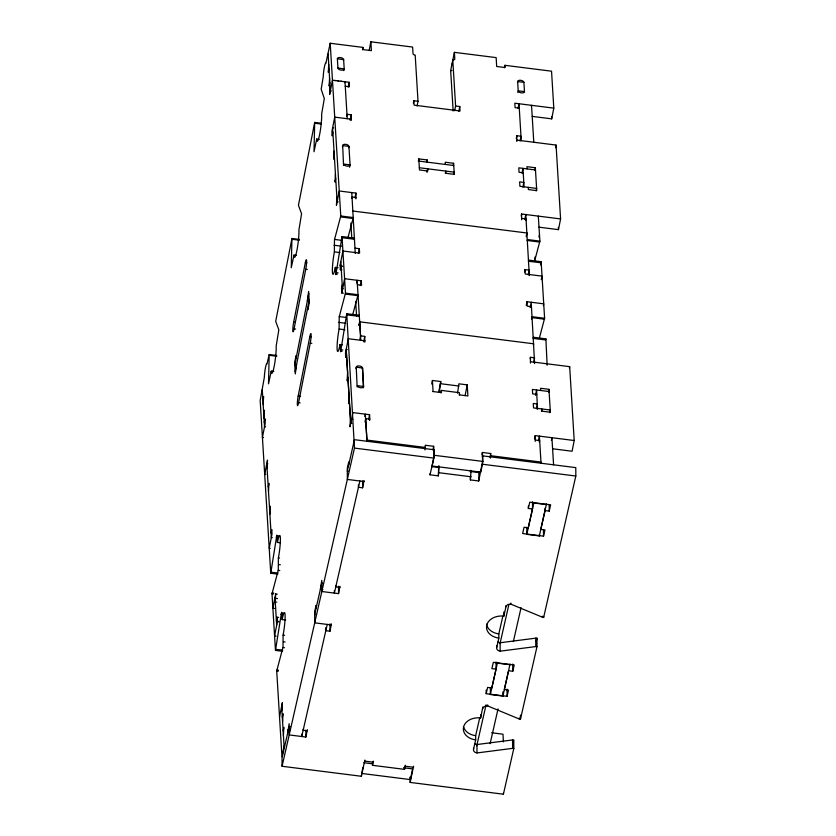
<?xml version="1.0" encoding="UTF-8"?>
<svg xmlns="http://www.w3.org/2000/svg" width="836" height="836" viewBox="0 0 836 836"><rect width="100%" height="100%" fill="white"/><g stroke="black" fill="none" stroke-linecap="round" stroke-linejoin="round"><path stroke-width="1.25" d="M299.455 239.42L291.942 238.469L275.692 321.348L278.837 329.823L276.162 346.114A14.829 1.682 -82.8 0 1 274.177 366.367A14.829 1.682 -82.8 0 1 271.261 371.121L268.513 383.818L269.192 354.558L266.966 363.942A8.475 0.961 -82.8 0 0 265.461 367.725A8.475 0.961 -82.8 0 0 264.322 377.412L260.174 400.507L270.739 573.235L277.792 574.123M417.07 106.015L418.01 101.25L415.189 55.092A2.121 1.087 11.1 0 1 413.026 53.713L412.618 47.067L370.86 41.8L371.403 50.662L363.043 49.606L362.918 47.391L330.199 43.263L325.873 63.411A8.475 0.961 -82.8 0 0 324.368 67.193A8.475 0.961 -82.8 0 0 323.229 76.881L321.181 89.264L324.316 98.585L321.651 114.02A14.829 1.682 -82.8 0 1 319.676 134.282A14.829 1.682 -82.8 0 1 316.75 139.027L314.002 151.734L314.681 122.422L320.951 123.216M269.202 355.3L276.716 356.251M314.681 122.422L298.442 205.311L301.577 213.776L298.901 230.067A14.829 1.682 -82.8 0 1 296.926 250.33A14.829 1.682 -82.8 0 1 294 255.074L291.252 267.781L291.942 238.553M314.691 123.206L320.961 124M270.749 573.172L276.841 535.144L277.427 542.428L280.562 542.815M277.427 542.428A14.829 1.682 -82.8 0 1 280.353 537.673A14.829 1.682 -82.8 0 1 278.378 557.936L278.284 570.037L272.003 593.811L275.462 650.387L281.554 612.297L282.15 619.57L285.672 620.019M338.068 267.719L335.33 267.374L335.873 274.636L342.018 236.557L354.548 238.145L354.36 239.253L341.83 237.675M342.394 344.819L340.053 344.526L340.649 351.799L346.741 313.709L359.271 315.297L359.083 316.332L346.543 314.827M540.631 264.991L541.153 261.689L528.624 260.111L528.436 261.229L540.955 262.807M270.927 572.19L277.98 573.015M275.64 649.342L282.704 650.168M330.199 43.263L340.764 215.991L334.473 239.754L334.379 251.866A14.829 1.682 -82.8 0 0 332.404 272.118A14.829 1.682 -82.8 0 0 335.33 267.374M342.018 236.557L345.477 293.143L339.197 316.907L339.102 329.018A14.829 1.682 -82.8 0 0 337.127 349.27A14.829 1.682 -82.8 0 0 340.053 344.526M284.062 745.963L281.962 756.674L276.716 670.963L283.007 647.189L283.101 635.088A14.829 1.682 -82.8 0 0 285.076 614.826A14.829 1.682 -82.8 0 0 282.15 619.57M545.877 338.841L545.678 339.959L533.149 338.381L533.347 337.263L545.877 338.841L547.141 365.186M262.912 400.13L263.612 396.557L263.173 404.603M328.726 64.32L328.297 72.324L329.008 68.719M263.737 413.83L264.448 410.225L264.019 418.23M329.572 77.957L329.133 85.993L329.833 82.419M264.27 422.295L264.97 418.721L265.231 423.152L262.431 437.437L263.476 437.573M330.084 86.484L329.656 94.489L332.456 80.193L349.166 82.304L349.438 86.735L345.258 86.212M343.46 60.516L343.627 59.617A3.177 1.63 11.1 0 0 340.398 57.559A3.177 1.63 11.1 0 0 337.368 58.823L337.932 68.061A3.177 1.63 11.1 0 0 341.161 70.119A3.177 1.63 11.1 0 0 344.192 68.855L343.627 59.617L337.368 58.823M293.666 322.194L305.339 262.661A6.354 0.721 -82.8 0 1 306.593 260.623A6.354 0.721 -82.8 0 1 305.746 269.307L294.073 328.841A6.354 0.721 -82.8 0 1 292.819 330.878A6.354 0.721 -82.8 0 1 293.666 322.194L295.233 322.393M343.847 70.642L344.192 68.855L337.932 68.061M267.071 468.087L267.499 460.082L264.698 474.378L265.733 474.503M332.885 132.276L332.185 135.85L331.913 131.419L334.714 117.124L351.423 119.234L351.162 120.572M344.808 82.67L344.986 81.782L347.243 118.712M268.22 486.918L268.92 483.354L268.492 491.359M334.034 151.107L333.606 159.112L334.306 155.548M348.225 87.069L349.166 82.304M294.763 365.081L308.766 293.635M295.16 371.727L309.174 300.281M269.62 509.824L270.321 506.25L269.892 514.255M335.435 174.013L335.006 182.018L335.706 178.444M346.585 116.288L346.971 114.281L351.151 114.804L351.423 119.234M342.415 146.958L342.676 145.621A3.177 1.63 11.1 0 1 345.707 144.346A3.177 1.63 11.1 0 1 348.936 146.404L350.065 164.87L349.605 167.252M362.448 49.773L362.918 47.391M350.096 120.165L351.151 114.804M271.042 533.086L271.742 529.512L272.013 533.943L269.213 548.238L270.258 548.364M336.866 197.275L336.438 205.28L339.238 190.995L355.937 193.095L355.948 198.874M298.18 396.055L309.853 336.521A6.354 0.721 -82.8 0 1 311.107 334.484A6.354 0.721 -82.8 0 1 310.26 343.168L298.588 402.712A6.354 0.721 -82.8 0 1 297.334 404.739A6.354 0.721 -82.8 0 1 298.18 396.055L300.532 396.358M343.544 165.423L342.676 145.621L348.936 146.404L348.675 147.742M369.23 50.139L370.86 41.8M351.768 198.341L352.029 197.003L356.209 197.526M277.249 594.156L275.681 593.957L272.881 608.253L274.448 608.451M341.945 269.923L340.377 269.725L340.106 265.294L342.906 250.999L359.605 253.109L359.334 248.679L355.164 248.156M275.681 593.957L275.253 601.962L276.82 602.16M340.377 269.725L341.078 266.151L342.645 266.35M355.018 197.787L355.937 193.095M278.67 617.428L277.103 617.229L276.402 620.803L277.97 620.991M343.366 293.185L341.799 292.987L341.527 288.556L342.227 284.982L343.795 285.18M277.103 617.229L277.374 621.66L274.574 635.945L276.141 636.144M341.799 292.987L344.599 278.701L361.309 280.812L361.57 285.243L357.4 284.71M355.258 253.475L351.768 192.573M358.404 253.444L359.334 248.679M356.606 282.965L357.129 280.279L360.797 340.294M348.33 338.726L345.467 353.001L345.738 357.432L346.438 353.868L347.588 372.699L347.159 380.704L347.86 377.13L348.988 395.595L348.56 403.6L349.26 400.026L350.42 418.867L349.981 426.872L352.844 412.587M360.368 285.567L361.309 280.812M279.537 716.974L282.338 702.689L281.899 710.694M358.968 325.403L359.668 321.829L533.681 343.795L533.483 345.143M282.307 717.267L283.007 713.704L282.578 721.708M359.072 325.183L359.334 323.845M359.47 323.177L359.731 321.839L360.588 335.873L359.929 339.217M283.143 730.936L283.843 727.362L283.414 735.366M356.031 368.551L356.293 367.213A3.177 1.63 11.1 0 1 359.323 365.949A3.177 1.63 11.1 0 1 362.552 368.007L363.42 387.81M363.712 341.757L364.768 336.396L360.588 335.873M364.778 342.175L364.768 336.396M357.16 387.016L356.23 367.203L362.49 367.997L363.618 386.462A3.177 1.63 11.1 0 1 360.65 387.737A3.177 1.63 11.1 0 1 357.421 385.678M413.36 103.11L413.83 100.728L418.01 101.25M362.291 369.345L362.552 368.007M364.851 416.537L365.311 414.154L366.973 441.262M364.987 421.95L365.645 418.596L369.825 419.129L369.564 420.466M418.334 161.275L418.805 158.892L427.154 159.948L427.29 162.163M368.634 419.379L369.554 414.698L352.782 412.576M426.684 162.32L427.154 159.948M426.997 172.383L427.698 168.809L427.833 171.025L419.484 169.969L418.805 158.892M453.143 110.948L450.667 70.548L454.387 52.344L496.145 57.611L496.688 66.472L505.048 67.528L504.913 65.312L551.541 71.196L553.798 108.126L551.697 118.848L532.208 116.392M454.659 110.76L455.599 105.994L452.767 59.837A2.121 1.087 11.1 0 0 454.794 58.99L454.387 52.344M445.327 173.47L445.797 171.087L445.933 173.303L454.282 174.358L453.603 163.281L445.254 162.226L445.389 164.441M458.839 111.292L459.769 106.527L455.599 105.994M453.133 165.664L453.603 163.281M453.645 174.525L454.115 172.143L419.317 167.743M431.71 384.058L432.421 380.485L440.771 381.54L439.266 392.094M424.96 449.852L425.294 445.254L433.644 446.309L434.197 455.286L432.097 466.007L480.825 472.152L482.926 461.43L482.372 452.464L490.722 453.52L490.398 458.118M362.887 767.5L361.727 773.457L410.445 779.601L412.545 768.88L403.569 767.751M438.67 392.251L440.771 381.54M504.442 67.695L504.913 65.312M440.844 392.784L441.314 390.402L459.403 392.69L459.539 394.905M432.943 449.883L433.644 446.309M517.474 82.471L517.641 81.583A3.177 1.63 11.1 0 1 520.671 80.308A3.177 1.63 11.1 0 1 523.911 82.367L524.475 91.605A3.177 1.63 11.1 0 1 521.445 92.869A3.177 1.63 11.1 0 1 518.205 90.811L517.641 81.583L523.911 82.367M457.605 393.181L458.87 383.818L467.219 384.873L467.899 395.95L459.152 394.843M517.86 92.597L518.205 90.811L524.475 91.605M518.121 108.199L518.999 103.737L521.256 140.667M465.119 395.595L467.219 384.873M516.282 138.389L516.815 135.714L520.985 136.237L520.065 140.929M516.815 141.483L516.815 135.714M531.351 106.214L531.529 105.315L533.786 142.256M522.019 173.136L522.949 168.37L524.078 186.836M522.876 187.17L523.806 182.405L519.637 181.872L519.908 186.303L536.607 188.413L536.148 190.796M521.204 216.012L521.601 214.006L560.58 218.927L558.479 229.639L538.99 227.183M521.612 219.774L521.601 214.006M524.841 219.293L525.781 214.528L529.334 275.441M534.883 170.116L535.343 167.733L526.993 166.677L527.129 168.893M525.781 220.307L526.043 218.959L521.873 218.436M481.902 454.847L482.372 452.464M526.408 235.553L526.962 233.004L526.241 236.724M524.538 271.972L524.998 269.589L529.178 270.112L528.247 274.877M490.021 457.083L490.722 453.52M555.532 147.742L556.065 145.067L517.087 140.145M534.632 259.4L535.124 256.913M538.938 237.142L539.492 234.582M526.262 305.286L526.962 301.712L543.734 303.834L543.379 305.621M530.149 307.606L531.205 302.256L534.612 363.608M541.279 279.694L542.042 276.131L525.269 274.02L524.998 269.589M530.16 358.644L530.421 357.306L534.601 357.829L533.681 362.521M530.432 363.075L530.421 357.306M535.521 395.323L536.566 389.963L537.517 409.326M536.493 408.762L537.423 403.997L533.253 403.474L533.525 407.905L550.224 410.006L549.701 412.691M534.559 438.952L535.218 435.598L574.196 440.52L572.096 451.241L552.606 448.775M535.218 441.377L535.218 435.598M541.404 411.333L541.874 408.961L542.01 411.176L550.36 412.221L548.959 389.325L540.61 388.27L540.746 390.485M538.468 440.812L539.387 436.131L541.049 463.259M548.489 391.708L548.959 389.325M548.918 392.439L549.095 391.541L532.386 389.44L532.657 393.871L536.837 394.393M539.398 441.899L539.659 440.562L535.489 440.029M551.394 440.384L551.917 437.709L553.578 464.837M569.41 367.997L569.671 366.659L530.693 361.737M534.8 260.341L539.899 241.123L538.3 216.116M539.523 337.493L544.612 318.276L541.153 261.689M287.741 732.785L289.151 723.715L289.193 734.928L305.903 737.038L307.324 729.723M364.862 760.081L361.413 776.278L282.066 766.267L354.474 448.096L346.741 313.709M327.242 624.419L301.733 736.506L301.723 734.102M359.877 481.003L334.369 593.09L334.358 590.592M325.8 627.543L325.81 630.689L329.99 631.222L331.411 623.907M322.884 589.683L320.376 589.359L321.797 580.299L321.839 591.512L338.549 593.623L339.97 586.297M358.435 484.65L358.445 487.273L362.625 487.806L364.047 480.481M433.56 450.74L433.79 449.695L354.443 439.684L347.316 471.023L348.351 471.149M439.057 465.913L438.377 475.872L430.028 474.817L433.832 458.107L433.79 449.695M438.377 475.872L438.649 466.091M405.23 765.18L404.519 769.36L372.501 765.316L373.211 761.136M470.365 472.026L470.626 470.334M482.539 461.629L478.746 480.972L470.396 479.916L471.086 470.48M478.746 480.972L478.955 471.514M482.278 456.895L482.518 455.85L575.785 467.617L575.826 476.029L543.63 617.501A4.232 3.177 -0.2 0 1 542.459 617.219L510.859 604.156A4.232 3.177 -0.2 0 0 505.968 606.758L503.836 616.163A14.829 11.119 -0.2 0 0 486.719 625.286A14.829 11.119 -0.2 0 0 498.841 638.098L496.699 647.492A4.232 3.177 -0.2 0 0 500.168 651.16L535.782 646.573A4.232 3.177 -0.2 0 1 537.005 646.594L536.973 638.182A4.232 3.177 -0.2 0 0 535.74 638.161L500.127 642.748A4.232 3.177 -0.2 0 1 497.963 641.954M474.493 743.507A4.232 3.177 -0.2 0 0 476.959 744.531L512.583 739.954A4.232 3.177 -0.2 0 1 513.806 739.975L513.837 748.377L503.408 794.2L410.142 782.423L413.58 766.225M513.837 748.377A4.232 3.177 -0.2 0 0 512.614 748.356L477.001 752.943A4.232 3.177 -0.2 0 1 473.531 749.286L475.674 739.881L475.653 735.68L479.718 717.863M498.841 638.098L498.82 633.897L502.875 616.069M475.674 739.881A14.829 11.119 -0.2 0 1 463.552 727.069A14.829 11.119 -0.2 0 1 480.669 717.946L482.8 706.974M496.072 669.145L491.892 668.622L493.324 662.352L514.203 664.996L512.771 671.256L508.601 670.733L504.317 689.533L508.497 690.055L507.065 696.325L486.186 693.692L487.618 687.422L491.787 687.955L496.072 669.145L496.041 661.945M545.051 510.566L540.767 529.366L544.947 529.899L543.515 536.169L522.636 533.525L524.067 527.265L528.237 527.788L532.522 508.988L528.342 508.466L529.773 502.196L550.652 504.829L549.221 511.099L545.051 510.566L545.041 508.163M476.75 745.785L486.082 704.779M500.001 643.636L508.821 604.877M510.033 664.045L502.906 696.074L490.377 694.497L497.504 662.457M546.483 503.878L539.356 535.918L526.826 534.329L533.953 502.3M490.126 743.643L498.047 708.844M513.356 641.588L521.068 607.667M536.189 641.588L536.973 638.182M482.811 708.552A4.232 3.177 -0.2 0 1 487.691 705.939L519.292 719.012A4.232 3.177 -0.2 0 0 520.462 719.294L537.005 646.594M345.278 294.073L357.808 295.651L358.007 294.721L345.477 293.143M348.194 236.787L353.294 217.569L340.764 215.991M539.69 242.053L527.161 240.475L527.37 239.545L539.899 241.123M531.508 319.028L532.083 316.698L544.612 318.276M352.917 313.939L357.808 295.651M553.798 108.126L514.819 103.215L515.091 107.645L519.271 108.168M331.401 91.04L330.356 90.915L328.099 53.985M333.658 127.981L332.613 127.845L337.138 201.706L338.172 201.842M316.75 139.027L319.258 139.34M535.479 169.948L518.78 167.837L519.051 172.268L523.221 172.801M418.909 161.097L453.708 165.497M352.896 211.038L526.91 232.993M340.555 216.921L353.085 218.499M334.536 239.43L341.59 240.319M291.942 239.253L299.466 240.204M333.972 245.22L341.809 246.202M334.379 251.866L339.865 252.556M294 255.074L296.508 255.388M340.106 265.294L341.673 265.493M305.339 262.661L306.906 262.849M336.574 272.661L338.141 272.86M305.746 269.307L307.314 269.505M335.738 274.02L337.305 274.218M531.414 306.676L527.234 306.143L526.962 301.712M341.527 288.556L343.094 288.754M531.884 317.617L544.414 319.206M339.259 316.583L346.303 317.471M338.695 322.372L345.738 323.26M339.102 329.018L344.975 329.76M294.073 328.841L295.641 329.039M348.267 338.716L365.039 340.827M309.853 336.521L311.42 336.72M310.26 343.168L311.828 343.366M347.274 349.573L346.229 349.438L350.744 423.298L351.789 423.434M341.297 349.814L342.854 350.012M340.461 351.172L342.018 351.371M269.192 354.516L276.706 355.467M440.906 383.755L459.006 386.033M271.261 371.121L273.759 371.435M432.703 391.499L441.45 392.617L441.314 390.402M357.359 385.668L363.618 386.462M298.588 402.712L300.155 402.9M350.42 418.867L352.917 419.181M265.576 426.851L264.531 426.726L262.274 389.795M425.43 447.469L366.962 440.091L365.645 418.596M490.857 455.735L540.976 462.057M434.197 455.286L482.926 461.43M354.474 448.096L433.832 458.107M482.55 464.252L575.826 476.029M431.554 466.613L438.346 467.46M439.088 472.737L471.107 476.781M267.844 463.792L266.799 463.656L271.313 537.517L272.358 537.652M364.057 481.536L347.348 479.425L347.306 468.212L348.727 461.942L348.737 464.743M533.953 503L546.483 504.578M277.029 535.772L278.587 535.97M276.193 537.13L277.751 537.329M278.378 557.936L279.558 558.082M278.785 564.582L280.353 564.781M278.221 570.371L279.788 570.57M322.842 583.235L321.808 583.1L314.67 614.439L315.715 614.564M339.97 587.353L335.79 586.83L335.79 585.775M272.202 592.881L273.769 593.079M272.003 593.811L273.56 594.009M275.953 598.388L277.521 598.586M281.742 612.924L283.31 613.122M280.906 614.282L282.474 614.481M331.411 624.952L314.712 622.841L314.66 611.628L316.092 605.358L316.102 608.159M277.374 621.66L278.942 621.859M283.101 635.088L284.668 635.287M497.504 663.157L510.033 664.745M283.508 641.735L285.076 641.933M282.944 647.524L284.512 647.722M275.462 650.387L282.505 651.275M276.925 670.033L278.493 670.232M276.716 670.963L278.284 671.162M491.662 732.764L502.979 734.196L503.45 741.877M290.207 726.651L289.162 726.526L282.035 757.855L282.066 766.267M307.334 730.768L303.154 730.246L303.144 729.191M287.73 729.985L290.228 730.298M405.23 766.225L413.59 767.281M363.827 762.735L372.804 763.864M340.806 81.249L341.851 81.385M334.546 80.455L335.591 80.59M337.681 80.852L338.726 80.987M470.365 471.504L478.714 472.559M364.862 761.136L373.211 762.192M556.065 145.067L560.58 218.927M569.671 366.659L574.196 440.52M551.561 116.538L551.697 118.848M558.333 227.329L558.479 229.639M535.343 167.733L536.743 190.629L528.394 189.573L528.258 187.358M459.769 106.527L460.04 110.958L414.102 105.158L413.83 100.728M452.286 63.055L452.391 64.717M432.421 380.485L433.09 391.561M410.288 777.041L410.445 779.601M369.554 414.698L369.825 419.129M350.869 223.034L351.81 238.396M355.687 301.827L356.554 315.904M340.806 261.72L342.499 289.413M307.366 300.782L308.63 291.419L309.31 302.496L307.909 309.644L307.773 307.429M296.163 357.933L296.028 355.718L294.627 362.866L295.296 373.943L296.561 364.58M274.981 597.531L276.674 625.234M281.638 706.263L284.209 748.304M549.2 505.09L549.221 511.099M543.494 530.16L543.515 536.169M543.619 616.456L543.63 617.501M542.459 616.174L542.459 617.219M539.345 534.507L539.356 535.918M535.74 638.161L535.782 646.573M532.49 501.778L532.522 508.988M528.331 506.062L528.342 508.466M526.795 527.328L526.826 534.329M520.441 715.083L520.462 719.294M519.292 717.957L519.292 719.012M512.74 664.056L512.771 671.256M512.583 739.954L512.614 748.356M510.859 603.101L510.859 604.156M507.034 689.115L507.065 696.325M505.968 605.713L505.968 606.758M503.815 611.962L503.836 616.163M502.885 691.874L502.906 696.074M503.408 793.145L503.408 794.2M500.127 642.748L500.168 651.16M496.699 645.925L496.699 647.492M490.345 687.662L490.377 694.497M487.691 704.894L487.691 705.939M486.176 690.087L486.186 693.692M482.518 455.85L482.539 460.573M480.658 714.801L480.669 717.946M476.959 744.531L477.001 752.943M473.531 748.23L473.531 749.286M470.386 476.238L470.396 479.916M430.017 473.772L430.028 474.817M410.121 777.167L410.142 782.423M404.509 767.26L404.519 769.36M372.49 762.171L372.501 765.316M362.594 480.972L362.625 487.806M361.413 775.223L361.413 776.278M338.517 586.266L338.549 593.623M329.959 623.865L329.99 631.222M305.871 730.204L305.903 737.038M451.973 70.464A2.121 1.087 11.1 0 1 450.667 70.548M498.82 633.897A14.829 11.119 -0.2 0 1 486.583 624.168M475.653 735.68A14.829 11.119 -0.2 0 1 463.646 727.038M350.065 164.87L343.805 164.086A3.177 1.63 11.1 0 0 347.034 166.134A3.177 1.63 11.1 0 0 350.065 164.87"/></g></svg>
